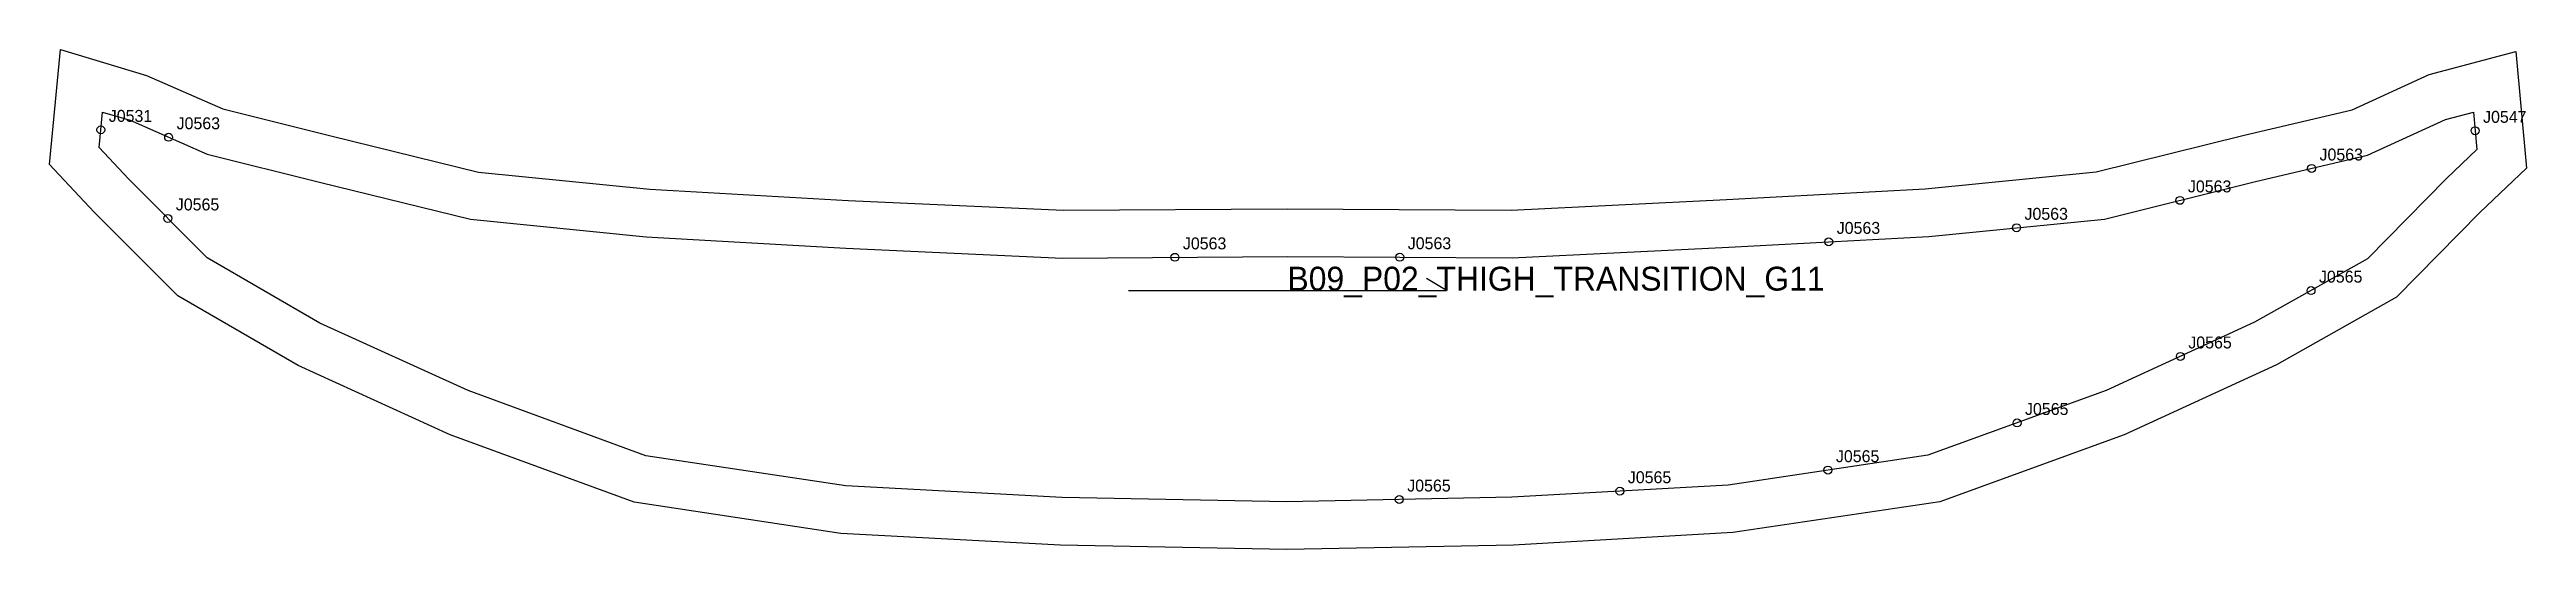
# Model space of a CAD drawing. Header units: millimetres. Extents: x -13 to 610, y -110 to 16.
import ezdxf

# ---------------------------------------------------------------- set-up
doc = ezdxf.new("R2010")
doc.units = ezdxf.units.MM
for name, color, linetype in [('CUT', 1, 'Continuous'), ('GRAIN', 3, 'Continuous'), ('LABEL', 7, 'Continuous'), ('NOTCH', 2, 'Continuous'), ('SEW', 5, 'Continuous')]:
    doc.layers.add(name, color=color, linetype=linetype)

msp = doc.modelspace()

# ---------------------------------------------------------------- linework, layer by layer
at = {"layer": 'CUT'}
msp.add_lwpolyline([(-10.54, 15.7), (11.06, 9.21), (30.24, 0.81), (57.44, -5.99), (94.56, -15.1), (137.63, -19.41), (187.57, -22.26), (241.67, -24.69), (297.99, -24.32), (354.3, -24.64), (408.42, -22.01), (458.39, -19.27), (501.46, -15.05), (538.68, -5.8), (565.79, 0.52), (585.17, 9.46), (606.97, 15.25), (609.65, -14.12), (597.95, -25.24), (576.99, -46.56), (546.74, -63.51), (508.49, -81.13), (462.08, -97.93), (410.05, -105.69), (354.88, -108.81), (297.88, -109.92), (240.9, -108.88), (185.72, -105.91), (133.68, -98.07), (87.4, -81.12), (49.17, -63.7), (18.95, -46.22), (-2.08, -25.16), (-13.33, -13.19), (-10.54, 15.7)], close=True, dxfattribs=at)
at = {"layer": 'GRAIN'}
for p, q in [((338.02, -44.87), (333.02, -41.87)), ((258.02, -44.87), (338.02, -44.87))]:
    msp.add_line(p, q, dxfattribs=at)
at = {"layer": 'NOTCH'}
for centre in [(-0.43, -4.47), (16.63, -6.33), (596.74, -4.71), (555.6, -14.18), (522.5, -22.19), (16.43, -26.72), (481.4, -29.08), (269.72, -36.51), (326.28, -36.48), (434.17, -32.62), (555.46, -44.87), (522.6, -61.41), (481.52, -78.13), (433.97, -89.99), (326.15, -97.37), (381.63, -95.28)]:
    msp.add_circle(centre, 1, dxfattribs=at)
at = {"layer": 'SEW'}
msp.add_lwpolyline([(0, 0), (6.91, -2.08), (26.35, -10.59), (54.56, -17.64), (92.52, -26.96), (136.69, -31.38), (186.96, -34.24), (241.44, -36.69), (298, -36.32), (354.56, -36.64), (409.04, -33.99), (459.3, -31.24), (503.5, -26.91), (541.49, -17.47), (569.71, -10.88), (589.26, -1.87), (596.31, 0), (597.17, -9.42), (589.54, -16.69), (569.64, -36.92), (541.28, -52.81), (503.93, -70.02), (459.12, -86.24), (408.83, -93.74), (354.43, -96.82), (297.88, -97.92), (241.33, -96.88), (186.94, -93.95), (136.67, -86.39), (91.95, -70.01), (54.67, -53.02), (26.32, -36.62), (6.54, -16.81), (-0.86, -8.93)], close=True, dxfattribs=at)

# ---------------------------------------------------------------- texts
at = {"layer": 'LABEL'}
for s, height, p in [('J0531', 3, (1.57, -2.47)), ('J0547', 3, (598.74, -2.71)), ('J0563', 3, (18.63, -4.33)), ('J0563', 3, (557.6, -12.18)), ('J0563', 3, (524.5, -20.19)), ('J0565', 3, (18.43, -24.72)), ('J0563', 3, (483.4, -27.08)), ('J0563', 3, (436.17, -30.62)), ('J0563', 3, (271.72, -34.51)), ('J0563', 3, (328.28, -34.48)), ('B09_P02_THIGH_TRANSITION_G11', 6, (298.02, -44.87)), ('J0565', 3, (557.46, -42.87)), ('J0565', 3, (524.6, -59.41)), ('J0565', 3, (483.52, -76.13)), ('J0565', 3, (435.97, -87.99)), ('J0565', 3, (328.15, -95.37)), ('J0565', 3, (383.63, -93.28))]:
    msp.add_text(s, height=height, dxfattribs=at).set_placement(p)

doc.saveas('drawing.dxf')
